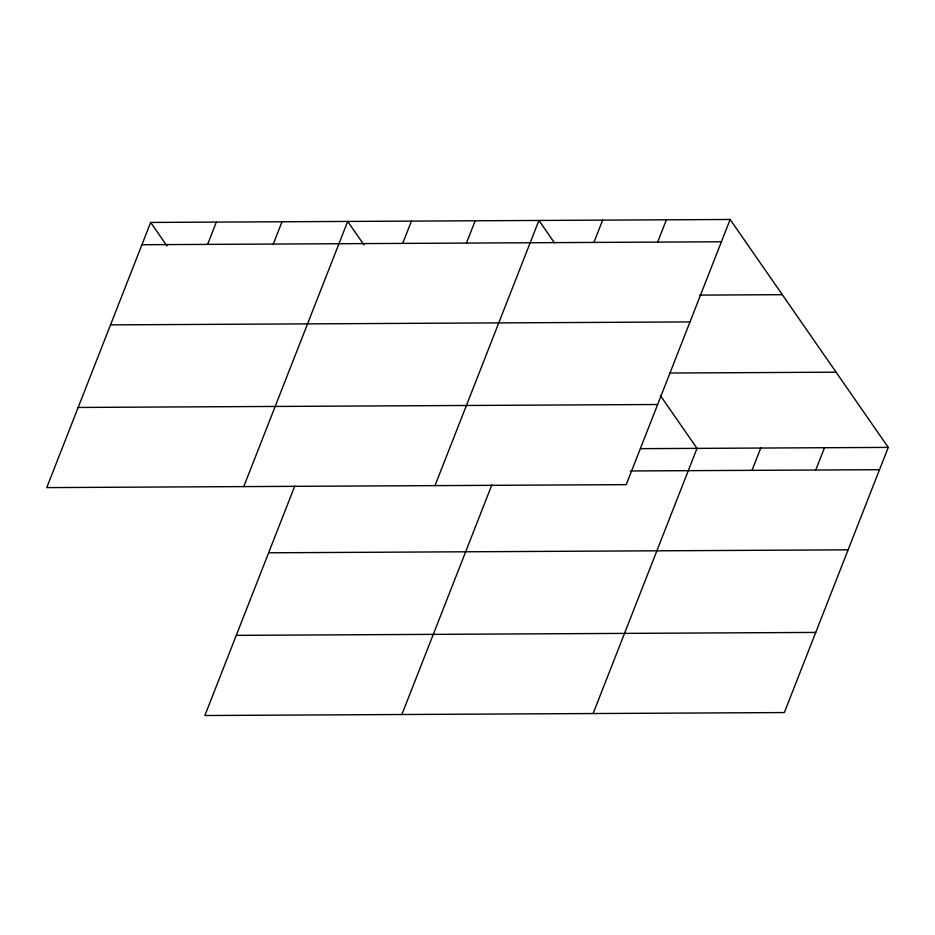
<?xml version="1.0" encoding="UTF-8"?>
<svg xmlns="http://www.w3.org/2000/svg" width="935" height="935" viewBox="0 0 935 935"><rect width="100%" height="100%" fill="white"/><g stroke="black" fill="none" stroke-linecap="round" stroke-linejoin="round"><path stroke-width="1.4" d="M150.664 222.436L46.75 487.602L626.228 484.646L730.141 219.48L150.664 222.436L166.979 245.94M207.605 244.397L216.347 222.098M273.277 244.058L282.019 221.759M243.766 486.597L347.691 221.431L363.995 244.935M294.805 486.001L204.858 715.52L784.336 712.563L888.25 447.397L730.141 219.48M402.693 243.404L411.435 221.104M466.436 243.077L475.179 220.777M434.997 485.627L538.922 220.45L554.408 242.784M401.875 714.515L491.822 484.996M593.924 242.422L602.654 220.134M657.667 242.107L666.398 219.807M593.106 713.545L697.019 448.368L660.332 395.493M752.032 470.34L760.763 448.052M815.764 470.024L824.506 447.725M141.933 244.725L721.411 241.779M699.742 295.109L782.314 294.689M110.517 324.877L689.995 321.921M669.472 373.03L836.077 372.188M78.154 407.45L657.632 404.504M640.522 448.66L888.25 447.397M630.342 470.959L879.508 469.697M268.625 552.795L848.103 549.838M236.263 635.368L815.741 632.422"/></g></svg>
